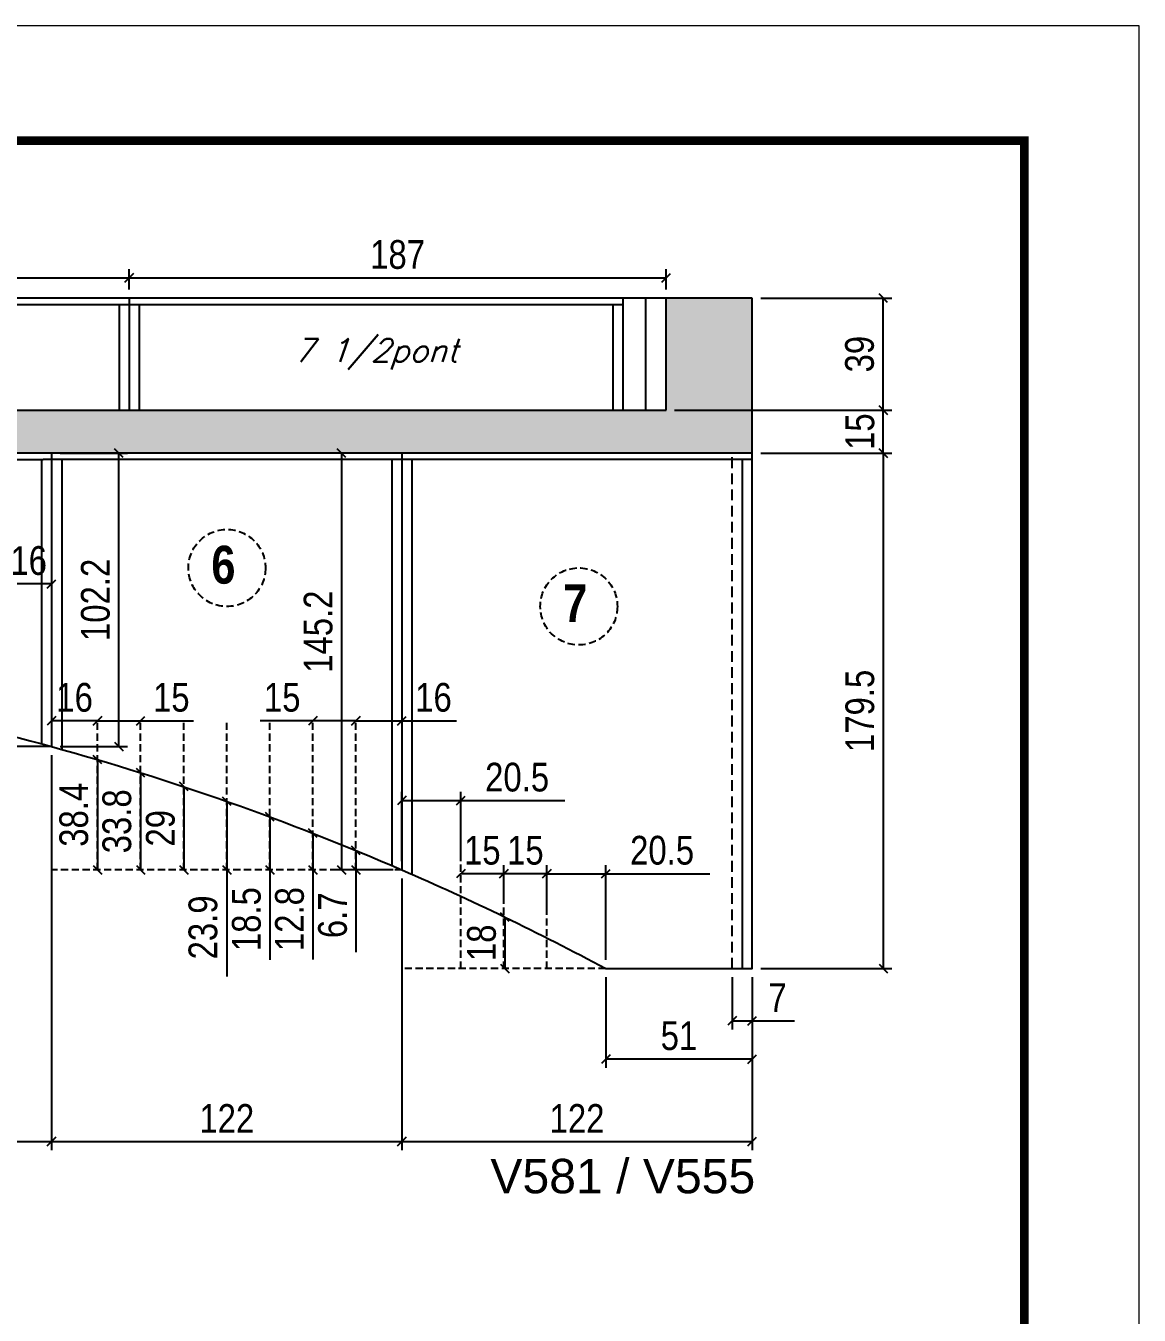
# Model space of a CAD drawing. Extents: x -15895 to 12929, y -2522 to 15173.
# Drawn here: x 10969.6 to 11357.5, y 4970.1 to 5419.3 of the extents above; entities that cross this region are included whole.
import ezdxf

# ---------------------------------------------------------------- set-up
doc = ezdxf.new("R2010")
doc.units = 0
doc.header["$PDMODE"] = 35
doc.header["$PDSIZE"] = -10
doc.linetypes.add('DASHED', pattern=[0.75, 0.5, -0.25])
doc.linetypes.add('HIDDEN', pattern=[0.375, 0.25, -0.125])
for name, color, linetype in [('5', 5, 'Continuous'), ('COTA', 241, 'Continuous'), ('NOMENCLATURA', 7, 'Continuous'), ('Painéis', 200, 'Continuous'), ('SARR_2.2x7', 40, 'Continuous'), ('SARR_3.5x7', 81, 'Continuous'), ('texto', 7, 'Continuous')]:
    doc.layers.add(name, color=color, linetype=linetype)
doc.layers.add('Folhas', color=255, linetype='Continuous', lineweight=9)
doc.layers.add('SARRAFO DE PRESSAO', color=251, linetype='DASHED', lineweight=9)
doc.styles.add('COTA TECNICA', font='techl___.ttf', dxfattribs={"height": 10})
doc.styles.add('Romans', font='romans.shx')
doc.styles.get("Standard").update_dxf_attribs({"font": 'arial.ttf'})
doc.styles.add('TECNICA', font='techb___.ttf', dxfattribs={"height": 10})
doc.dimstyles.new('PAINEL', dxfattribs={"dimtxt": 10, "dimasz": 3, "dimexe": 3, "dimexo": 3, "dimgap": 3, "dimtad": 1, "dimdec": 1, "dimzin": 12, "dimdsep": 46, "dimtxsty": 'COTA TECNICA', "dimblk1": 'OBLIQUE', "dimblk2": 'OBLIQUE', "dimsah": 1, "dimcen": 0.9, "dimclrd": 4, "dimclre": 4, "dimclrt": 240, "dimadec": 1, "dimazin": 3, "dimtfac": 1, "dimtdec": 1, "dimtmove": 0, "dimatfit": 3, "dimfxl": 1, "dimtolj": 1, "dimtzin": 12, "dimarcsym": 0})

# ---------------------------------------------------------------- blocks, each defined once
blk = doc.blocks.new('9999999999')
at = {"layer": 'Folhas'}
blk.add_lwpolyline([(98138.98, 34190.21), (99623.98, 34190.21), (99623.98, 35240.21), (98138.98, 35240.21)], close=True, dxfattribs=at)
at = {"layer": 'Folhas', "color": 30, "const_width": 3}
blk.add_lwpolyline([(98213.98, 34230.21), (99583.98, 34230.21), (99583.98, 35200.21), (98213.98, 35200.21)], close=True, dxfattribs=at)
blk = doc.blocks.new('_Oblique')
at = {"color": 0, "linetype": 'ByBlock', "lineweight": -2}
blk.add_line((-0.5, -0.5), (0.5, 0.5), dxfattribs=at)
blk = doc.blocks.new('*D2077')
at = {"layer": 'COTA', "color": 4, "lineweight": -2, "transparency": 16777216}
for p, q in [((10761.64, 5327.38), (10761.64, 5334.43)), ((11005.64, 5327.38), (11005.64, 5334.43)), ((10761.64, 5331.43), (11005.64, 5331.43))]:
    blk.add_line(p, q, dxfattribs=at)
at = {"layer": 'Defpoints', "color": 0, "transparency": 16777216}
for p in [(11005.64, 5331.43), (10761.64, 5324.38), (11005.64, 5324.38)]:
    blk.add_point(p, dxfattribs=at)
at = {"layer": 'COTA', "color": 4, "lineweight": -2, "transparency": 16777216, "xscale": 3, "yscale": 3, "zscale": 3, "rotation": 180}
blk.add_blockref('_Oblique', (10761.64, 5331.43), dxfattribs=at)
at = {"layer": 'COTA', "color": 4, "lineweight": -2, "transparency": 16777216, "xscale": 3, "yscale": 3, "zscale": 3}
blk.add_blockref('_Oblique', (11005.64, 5331.43), dxfattribs=at)
at = {"layer": 'COTA', "color": 240, "transparency": 16777216, "insert": (10883.64, 5339.5), "char_height": 10, "attachment_point": 5, "style": 'COTA TECNICA'}
blk.add_mtext('\\A1;244', dxfattribs=at)
blk = doc.blocks.new('*D2078')
at = {"layer": 'COTA', "color": 4, "lineweight": -2, "transparency": 16777216}
for p, q in [((11005.64, 5327.38), (11005.64, 5334.43)), ((11192.64, 5327.38), (11192.64, 5334.43)), ((11005.64, 5331.43), (11192.64, 5331.43))]:
    blk.add_line(p, q, dxfattribs=at)
at = {"layer": 'Defpoints', "color": 0, "transparency": 16777216}
for p in [(11192.64, 5331.43), (11005.64, 5324.38), (11192.64, 5324.38)]:
    blk.add_point(p, dxfattribs=at)
at = {"layer": 'COTA', "color": 4, "lineweight": -2, "transparency": 16777216, "xscale": 3, "yscale": 3, "zscale": 3, "rotation": 180}
blk.add_blockref('_Oblique', (11005.64, 5331.43), dxfattribs=at)
at = {"layer": 'COTA', "color": 4, "lineweight": -2, "transparency": 16777216, "xscale": 3, "yscale": 3, "zscale": 3}
blk.add_blockref('_Oblique', (11192.64, 5331.43), dxfattribs=at)
at = {"layer": 'COTA', "color": 240, "transparency": 16777216, "insert": (11099.14, 5339.53), "char_height": 10, "attachment_point": 5, "style": 'COTA TECNICA'}
blk.add_mtext('\\A1;187', dxfattribs=at)
blk = doc.blocks.new('*D2066')
at = {"layer": 'COTA', "color": 4, "lineweight": -2, "transparency": 16777216}
for p, q in [((10978.64, 5165.17), (10978.64, 5027.57)), ((11100.64, 5122.22), (11100.64, 5027.57)), ((10978.64, 5030.57), (11100.64, 5030.57))]:
    blk.add_line(p, q, dxfattribs=at)
at = {"layer": 'Defpoints', "color": 0, "transparency": 16777216}
for p in [(10978.64, 5168.17), (11100.64, 5125.22), (11100.64, 5030.57)]:
    blk.add_point(p, dxfattribs=at)
at = {"layer": 'COTA', "color": 4, "lineweight": -2, "transparency": 16777216, "xscale": 3, "yscale": 3, "zscale": 3, "rotation": 180}
blk.add_blockref('_Oblique', (10978.64, 5030.57), dxfattribs=at)
at = {"layer": 'COTA', "color": 4, "lineweight": -2, "transparency": 16777216, "xscale": 3, "yscale": 3, "zscale": 3}
blk.add_blockref('_Oblique', (11100.64, 5030.57), dxfattribs=at)
at = {"layer": 'COTA', "color": 240, "transparency": 16777216, "insert": (11039.64, 5038.63), "char_height": 10, "attachment_point": 5, "style": 'COTA TECNICA'}
blk.add_mtext('\\A1;122', dxfattribs=at)
blk = doc.blocks.new('*D2067')
at = {"layer": 'COTA', "color": 4, "lineweight": -2, "transparency": 16777216}
for p, q in [((11100.64, 5122.22), (11100.64, 5027.57)), ((11222.64, 5087.84), (11222.64, 5027.57)), ((11100.64, 5030.57), (11222.64, 5030.57))]:
    blk.add_line(p, q, dxfattribs=at)
at = {"layer": 'Defpoints', "color": 0, "transparency": 16777216}
for p in [(11100.64, 5125.22), (11222.64, 5090.84), (11222.64, 5030.57)]:
    blk.add_point(p, dxfattribs=at)
at = {"layer": 'COTA', "color": 4, "lineweight": -2, "transparency": 16777216, "xscale": 3, "yscale": 3, "zscale": 3, "rotation": 180}
blk.add_blockref('_Oblique', (11100.64, 5030.57), dxfattribs=at)
at = {"layer": 'COTA', "color": 4, "lineweight": -2, "transparency": 16777216, "xscale": 3, "yscale": 3, "zscale": 3}
blk.add_blockref('_Oblique', (11222.64, 5030.57), dxfattribs=at)
at = {"layer": 'COTA', "color": 240, "transparency": 16777216, "insert": (11161.64, 5038.63), "char_height": 10, "attachment_point": 5, "style": 'COTA TECNICA'}
blk.add_mtext('\\A1;122', dxfattribs=at)
blk = doc.blocks.new('*D2054')
at = {"layer": 'COTA', "color": 4, "lineweight": -2, "transparency": 16777216}
for p, q in [((11097.64, 5270.38), (11076.62, 5270.38)), ((11079.62, 5270.38), (11079.62, 5125.22)), ((11097.64, 5125.22), (11076.62, 5125.22))]:
    blk.add_line(p, q, dxfattribs=at)
at = {"layer": 'Defpoints', "color": 0, "transparency": 16777216}
for p in [(11100.64, 5270.38), (11079.62, 5125.22), (11100.64, 5125.22)]:
    blk.add_point(p, dxfattribs=at)
at = {"layer": 'COTA', "color": 4, "lineweight": -2, "transparency": 16777216, "xscale": 3, "yscale": 3, "zscale": 3}
for p, rotation in [((11079.62, 5270.38), 90), ((11079.62, 5125.22), 270)]:
    blk.add_blockref('_Oblique', p, dxfattribs=dict(at, rotation=rotation))
at = {"layer": 'COTA', "color": 240, "transparency": 16777216, "insert": (11071.51, 5208.2), "char_height": 10, "attachment_point": 5, "rotation": 90, "style": 'COTA TECNICA'}
blk.add_mtext('\\A1;145.2', dxfattribs=at)
blk = doc.blocks.new('*D2055')
at = {"layer": 'COTA', "color": 4, "lineweight": -2, "transparency": 16777216}
for p, q in [((11225.64, 5270.38), (11271.32, 5270.38)), ((11268.32, 5270.38), (11268.32, 5090.84)), ((11225.64, 5090.84), (11271.32, 5090.84))]:
    blk.add_line(p, q, dxfattribs=at)
at = {"layer": 'Defpoints', "color": 0, "transparency": 16777216}
for p in [(11222.64, 5270.38), (11222.64, 5090.84), (11268.32, 5090.84)]:
    blk.add_point(p, dxfattribs=at)
at = {"layer": 'COTA', "color": 4, "lineweight": -2, "transparency": 16777216, "xscale": 3, "yscale": 3, "zscale": 3}
for p, rotation in [((11268.32, 5270.38), 90), ((11268.32, 5090.84), 270)]:
    blk.add_blockref('_Oblique', p, dxfattribs=dict(at, rotation=rotation))
at = {"layer": 'COTA', "color": 240, "transparency": 16777216, "insert": (11260.19, 5180.61), "char_height": 10, "attachment_point": 5, "rotation": 90, "style": 'COTA TECNICA'}
blk.add_mtext('\\A1;179.5', dxfattribs=at)
blk = doc.blocks.new('*D2056')
at = {"layer": 'COTA', "color": 4, "lineweight": -2, "transparency": 16777216}
for p, q in [((11195.64, 5285.38), (11271.32, 5285.38)), ((11268.32, 5270.38), (11268.32, 5285.38)), ((11225.64, 5270.38), (11271.32, 5270.38))]:
    blk.add_line(p, q, dxfattribs=at)
at = {"layer": 'Defpoints', "color": 0, "transparency": 16777216}
for p in [(11192.64, 5285.38), (11268.32, 5285.38), (11222.64, 5270.38)]:
    blk.add_point(p, dxfattribs=at)
at = {"layer": 'COTA', "color": 4, "lineweight": -2, "transparency": 16777216, "xscale": 3, "yscale": 3, "zscale": 3}
for p, rotation in [((11268.32, 5285.38), 90), ((11268.32, 5270.38), 270)]:
    blk.add_blockref('_Oblique', p, dxfattribs=dict(at, rotation=rotation))
at = {"layer": 'COTA', "color": 240, "transparency": 16777216, "insert": (11260.22, 5277.88), "char_height": 10, "attachment_point": 5, "rotation": 90, "style": 'COTA TECNICA'}
blk.add_mtext('\\A1;15', dxfattribs=at)
blk = doc.blocks.new('*D2057')
at = {"layer": 'COTA', "color": 4, "lineweight": -2, "transparency": 16777216}
for p, q in [((11225.64, 5324.38), (11271.32, 5324.38)), ((11268.32, 5285.38), (11268.32, 5324.38)), ((11195.64, 5285.38), (11271.32, 5285.38))]:
    blk.add_line(p, q, dxfattribs=at)
at = {"layer": 'Defpoints', "color": 0, "transparency": 16777216}
for p in [(11222.64, 5324.38), (11268.32, 5324.38), (11192.64, 5285.38)]:
    blk.add_point(p, dxfattribs=at)
at = {"layer": 'COTA', "color": 4, "lineweight": -2, "transparency": 16777216, "xscale": 3, "yscale": 3, "zscale": 3}
for p, rotation in [((11268.32, 5324.38), 90), ((11268.32, 5285.38), 270)]:
    blk.add_blockref('_Oblique', p, dxfattribs=dict(at, rotation=rotation))
at = {"layer": 'COTA', "color": 240, "transparency": 16777216, "insert": (11260.08, 5304.88), "char_height": 10, "attachment_point": 5, "rotation": 90, "style": 'COTA TECNICA'}
blk.add_mtext('\\A1;39', dxfattribs=at)
blk = doc.blocks.new('*D2059')
at = {"layer": 'COTA', "color": 4, "lineweight": -2, "transparency": 16777216}
for p, q in [((11171.64, 5087.84), (11171.64, 5056.28)), ((11222.64, 5087.84), (11222.64, 5056.28)), ((11222.64, 5059.28), (11171.64, 5059.28))]:
    blk.add_line(p, q, dxfattribs=at)
at = {"layer": 'Defpoints', "color": 0, "transparency": 16777216}
for p in [(11171.64, 5090.84), (11222.64, 5090.84), (11171.64, 5059.28)]:
    blk.add_point(p, dxfattribs=at)
at = {"layer": 'COTA', "color": 4, "lineweight": -2, "transparency": 16777216, "xscale": 3, "yscale": 3, "zscale": 3, "rotation": 180}
blk.add_blockref('_Oblique', (11171.64, 5059.28), dxfattribs=at)
at = {"layer": 'COTA', "color": 4, "lineweight": -2, "transparency": 16777216, "xscale": 3, "yscale": 3, "zscale": 3}
blk.add_blockref('_Oblique', (11222.64, 5059.28), dxfattribs=at)
at = {"layer": 'COTA', "color": 240, "transparency": 16777216, "insert": (11197.14, 5067.39), "char_height": 10, "attachment_point": 5, "style": 'COTA TECNICA'}
blk.add_mtext('\\A1;51', dxfattribs=at)
blk = doc.blocks.new('*D2061')
at = {"layer": 'COTA', "color": 4, "lineweight": -2, "transparency": 16777216}
for p, q in [((11215.64, 5087.84), (11215.64, 5069.66)), ((11222.64, 5087.84), (11222.64, 5069.66)), ((11215.64, 5072.66), (11222.64, 5072.66)), ((11222.64, 5072.66), (11237.37, 5072.66))]:
    blk.add_line(p, q, dxfattribs=at)
at = {"layer": 'Defpoints', "color": 0, "transparency": 16777216}
for p in [(11215.64, 5090.84), (11222.64, 5090.84), (11222.64, 5072.66)]:
    blk.add_point(p, dxfattribs=at)
at = {"layer": 'COTA', "color": 4, "lineweight": -2, "transparency": 16777216, "xscale": 3, "yscale": 3, "zscale": 3, "rotation": 180}
blk.add_blockref('_Oblique', (11215.64, 5072.66), dxfattribs=at)
at = {"layer": 'COTA', "color": 4, "lineweight": -2, "transparency": 16777216, "xscale": 3, "yscale": 3, "zscale": 3}
blk.add_blockref('_Oblique', (11222.64, 5072.66), dxfattribs=at)
at = {"layer": 'COTA', "color": 240, "transparency": 16777216, "insert": (11231.5, 5080.73), "char_height": 10, "attachment_point": 5, "style": 'COTA TECNICA'}
blk.add_mtext('\\A1;7', dxfattribs=at)
blk = doc.blocks.new('*D2079')
at = {"layer": 'COTA', "color": 4, "lineweight": -2, "transparency": 16777216}
for p, q in [((10981.64, 5270.38), (11005.03, 5270.38)), ((11002.03, 5168.17), (11002.03, 5270.38)), ((10981.64, 5168.17), (11005.03, 5168.17))]:
    blk.add_line(p, q, dxfattribs=at)
at = {"layer": 'Defpoints', "color": 0, "transparency": 16777216}
for p in [(10978.64, 5270.38), (11002.03, 5270.38), (10978.64, 5168.17)]:
    blk.add_point(p, dxfattribs=at)
at = {"layer": 'COTA', "color": 4, "lineweight": -2, "transparency": 16777216, "xscale": 3, "yscale": 3, "zscale": 3}
for p, rotation in [((11002.03, 5270.38), 90), ((11002.03, 5168.17), 270)]:
    blk.add_blockref('_Oblique', p, dxfattribs=dict(at, rotation=rotation))
at = {"layer": 'COTA', "color": 240, "transparency": 16777216, "insert": (10993.93, 5219.27), "char_height": 10, "attachment_point": 5, "rotation": 90, "style": 'COTA TECNICA'}
blk.add_mtext('\\A1;102.2', dxfattribs=at)
blk = doc.blocks.new('*D2080')
at = {"layer": 'COTA', "color": 4, "lineweight": -2, "transparency": 16777216}
for p, q in [((10856.64, 5190.05), (10856.64, 5027.57)), ((10978.64, 5165.17), (10978.64, 5027.57)), ((10856.64, 5030.57), (10978.64, 5030.57))]:
    blk.add_line(p, q, dxfattribs=at)
at = {"layer": 'Defpoints', "color": 0, "transparency": 16777216}
for p in [(10856.64, 5193.05), (10978.64, 5168.17), (10978.64, 5030.57)]:
    blk.add_point(p, dxfattribs=at)
at = {"layer": 'COTA', "color": 4, "lineweight": -2, "transparency": 16777216, "xscale": 3, "yscale": 3, "zscale": 3, "rotation": 180}
blk.add_blockref('_Oblique', (10856.64, 5030.57), dxfattribs=at)
at = {"layer": 'COTA', "color": 4, "lineweight": -2, "transparency": 16777216, "xscale": 3, "yscale": 3, "zscale": 3}
blk.add_blockref('_Oblique', (10978.64, 5030.57), dxfattribs=at)
at = {"layer": 'COTA', "color": 240, "transparency": 16777216, "insert": (10917.64, 5038.63), "char_height": 10, "attachment_point": 5, "style": 'COTA TECNICA'}
blk.add_mtext('\\A1;122', dxfattribs=at)
blk = doc.blocks.new('*D2254')
at = {"layer": 'COTA', "color": 4, "lineweight": -2, "transparency": 16777216}
blk.add_line((10978.64, 5224.81), (10962.64, 5224.81), dxfattribs=at)
at = {"layer": 'Defpoints', "color": 0, "transparency": 16777216}
for p in [(10962.64, 5224.81), (10962.64, 5224.81), (10978.64, 5224.81)]:
    blk.add_point(p, dxfattribs=at)
at = {"layer": 'COTA', "color": 4, "lineweight": -2, "transparency": 16777216, "xscale": 3, "yscale": 3, "zscale": 3, "rotation": 180}
blk.add_blockref('_Oblique', (10962.64, 5224.81), dxfattribs=at)
at = {"layer": 'COTA', "color": 4, "lineweight": -2, "transparency": 16777216, "xscale": 3, "yscale": 3, "zscale": 3}
blk.add_blockref('_Oblique', (10978.64, 5224.81), dxfattribs=at)
at = {"layer": 'COTA', "color": 240, "transparency": 16777216, "insert": (10970.64, 5232.91), "char_height": 10, "attachment_point": 5, "style": 'COTA TECNICA'}
blk.add_mtext('\\A1;16', dxfattribs=at)
blk = doc.blocks.new('*D2256')
at = {"layer": 'COTA', "color": 4, "lineweight": -2, "transparency": 16777216}
blk.add_line((10994.64, 5177.17), (10978.64, 5177.17), dxfattribs=at)
at = {"layer": 'Defpoints', "color": 0, "transparency": 16777216}
for p in [(10978.64, 5177.17), (10978.64, 5177.17), (10994.64, 5177.17)]:
    blk.add_point(p, dxfattribs=at)
at = {"layer": 'COTA', "color": 4, "lineweight": -2, "transparency": 16777216, "xscale": 3, "yscale": 3, "zscale": 3, "rotation": 180}
blk.add_blockref('_Oblique', (10978.64, 5177.17), dxfattribs=at)
at = {"layer": 'COTA', "color": 4, "lineweight": -2, "transparency": 16777216, "xscale": 3, "yscale": 3, "zscale": 3}
blk.add_blockref('_Oblique', (10994.64, 5177.17), dxfattribs=at)
at = {"layer": 'COTA', "color": 240, "transparency": 16777216, "insert": (10986.64, 5185.27), "char_height": 10, "attachment_point": 5, "style": 'COTA TECNICA'}
blk.add_mtext('\\A1;16', dxfattribs=at)
blk = doc.blocks.new('*D2257')
at = {"layer": 'COTA', "color": 4, "lineweight": -2, "transparency": 16777216}
for p, q in [((11084.64, 5177.17), (11100.64, 5177.17)), ((11100.64, 5177.17), (11119.65, 5177.17))]:
    blk.add_line(p, q, dxfattribs=at)
at = {"layer": 'Defpoints', "color": 0, "transparency": 16777216}
for p in [(11084.64, 5177.17), (11100.64, 5177.17), (11100.64, 5177.17)]:
    blk.add_point(p, dxfattribs=at)
at = {"layer": 'COTA', "color": 4, "lineweight": -2, "transparency": 16777216, "xscale": 3, "yscale": 3, "zscale": 3, "rotation": 180}
blk.add_blockref('_Oblique', (11084.64, 5177.17), dxfattribs=at)
at = {"layer": 'COTA', "color": 4, "lineweight": -2, "transparency": 16777216, "xscale": 3, "yscale": 3, "zscale": 3}
blk.add_blockref('_Oblique', (11100.64, 5177.17), dxfattribs=at)
at = {"layer": 'COTA', "color": 240, "transparency": 16777216, "insert": (11111.64, 5185.27), "char_height": 10, "attachment_point": 5, "style": 'COTA TECNICA'}
blk.add_mtext('\\A1;16', dxfattribs=at)
blk = doc.blocks.new('*D2258')
at = {"layer": 'COTA', "color": 4, "lineweight": -2, "transparency": 16777216}
for p, q in [((10994.64, 5177.17), (11009.64, 5177.17)), ((11009.64, 5177.17), (11028.01, 5177.17))]:
    blk.add_line(p, q, dxfattribs=at)
at = {"layer": 'Defpoints', "color": 0, "transparency": 16777216}
for p in [(10994.64, 5177.17), (11009.64, 5177.17), (11009.64, 5177.17)]:
    blk.add_point(p, dxfattribs=at)
at = {"layer": 'COTA', "color": 4, "lineweight": -2, "transparency": 16777216, "xscale": 3, "yscale": 3, "zscale": 3, "rotation": 180}
blk.add_blockref('_Oblique', (10994.64, 5177.17), dxfattribs=at)
at = {"layer": 'COTA', "color": 4, "lineweight": -2, "transparency": 16777216, "xscale": 3, "yscale": 3, "zscale": 3}
blk.add_blockref('_Oblique', (11009.64, 5177.17), dxfattribs=at)
at = {"layer": 'COTA', "color": 240, "transparency": 16777216, "insert": (11020.32, 5185.28), "char_height": 10, "attachment_point": 5, "style": 'COTA TECNICA'}
blk.add_mtext('\\A1;15', dxfattribs=at)
blk = doc.blocks.new('*D2259')
at = {"layer": 'COTA', "color": 4, "lineweight": -2, "transparency": 16777216}
for p, q in [((11069.64, 5177.17), (11051.27, 5177.17)), ((11084.64, 5177.17), (11069.64, 5177.17))]:
    blk.add_line(p, q, dxfattribs=at)
at = {"layer": 'Defpoints', "color": 0, "transparency": 16777216}
for p in [(11069.64, 5177.17), (11069.64, 5177.17), (11084.64, 5177.17)]:
    blk.add_point(p, dxfattribs=at)
at = {"layer": 'COTA', "color": 4, "lineweight": -2, "transparency": 16777216, "xscale": 3, "yscale": 3, "zscale": 3, "rotation": 180}
blk.add_blockref('_Oblique', (11069.64, 5177.17), dxfattribs=at)
at = {"layer": 'COTA', "color": 4, "lineweight": -2, "transparency": 16777216, "xscale": 3, "yscale": 3, "zscale": 3}
blk.add_blockref('_Oblique', (11084.64, 5177.17), dxfattribs=at)
at = {"layer": 'COTA', "color": 240, "transparency": 16777216, "insert": (11058.95, 5185.28), "char_height": 10, "attachment_point": 5, "style": 'COTA TECNICA'}
blk.add_mtext('\\A1;15', dxfattribs=at)
blk = doc.blocks.new('*D2260')
at = {"layer": 'COTA', "color": 4, "lineweight": -2, "transparency": 16777216}
blk.add_line((11024.64, 5154.22), (11024.64, 5125.22), dxfattribs=at)
at = {"layer": 'Defpoints', "color": 0, "transparency": 16777216}
for p in [(11024.64, 5154.22), (11024.64, 5125.22), (11024.64, 5125.22)]:
    blk.add_point(p, dxfattribs=at)
at = {"layer": 'COTA', "color": 4, "lineweight": -2, "transparency": 16777216, "xscale": 3, "yscale": 3, "zscale": 3}
for p, rotation in [((11024.64, 5154.22), 90), ((11024.64, 5125.22), 270)]:
    blk.add_blockref('_Oblique', p, dxfattribs=dict(at, rotation=rotation))
at = {"layer": 'COTA', "color": 240, "transparency": 16777216, "insert": (11016.55, 5139.72), "char_height": 10, "attachment_point": 5, "rotation": 90, "style": 'COTA TECNICA'}
blk.add_mtext('\\A1;29', dxfattribs=at)
blk = doc.blocks.new('*D2261')
at = {"layer": 'COTA', "color": 4, "lineweight": -2, "transparency": 16777216}
for p, q in [((11039.64, 5149.1), (11039.64, 5125.22)), ((11039.64, 5125.22), (11039.64, 5088.13))]:
    blk.add_line(p, q, dxfattribs=at)
at = {"layer": 'Defpoints', "color": 0, "transparency": 16777216}
for p in [(11039.64, 5149.1), (11039.64, 5125.22), (11039.64, 5125.22)]:
    blk.add_point(p, dxfattribs=at)
at = {"layer": 'COTA', "color": 4, "lineweight": -2, "transparency": 16777216, "xscale": 3, "yscale": 3, "zscale": 3}
for p, rotation in [((11039.64, 5149.1), 90), ((11039.64, 5125.22), 270)]:
    blk.add_blockref('_Oblique', p, dxfattribs=dict(at, rotation=rotation))
at = {"layer": 'COTA', "color": 240, "transparency": 16777216, "insert": (11031.39, 5105.18), "char_height": 10, "attachment_point": 5, "rotation": 90, "style": 'COTA TECNICA'}
blk.add_mtext('\\A1;23.9', dxfattribs=at)
blk = doc.blocks.new('*D2262')
at = {"layer": 'COTA', "color": 4, "lineweight": -2, "transparency": 16777216}
for p, q in [((11054.64, 5143.68), (11054.64, 5125.22)), ((11054.64, 5125.22), (11054.64, 5093.89))]:
    blk.add_line(p, q, dxfattribs=at)
at = {"layer": 'Defpoints', "color": 0, "transparency": 16777216}
for p in [(11054.64, 5143.68), (11054.64, 5125.22), (11054.64, 5125.22)]:
    blk.add_point(p, dxfattribs=at)
at = {"layer": 'COTA', "color": 4, "lineweight": -2, "transparency": 16777216, "xscale": 3, "yscale": 3, "zscale": 3}
for p, rotation in [((11054.64, 5143.68), 90), ((11054.64, 5125.22), 270)]:
    blk.add_blockref('_Oblique', p, dxfattribs=dict(at, rotation=rotation))
at = {"layer": 'COTA', "color": 240, "transparency": 16777216, "insert": (11046.51, 5108.06), "char_height": 10, "attachment_point": 5, "rotation": 90, "style": 'COTA TECNICA'}
blk.add_mtext('\\A1;18.5', dxfattribs=at)
blk = doc.blocks.new('*D2263')
at = {"layer": 'COTA', "color": 4, "lineweight": -2, "transparency": 16777216}
for p, q in [((11069.64, 5137.98), (11069.64, 5125.22)), ((11069.64, 5125.22), (11069.64, 5093.96))]:
    blk.add_line(p, q, dxfattribs=at)
at = {"layer": 'Defpoints', "color": 0, "transparency": 16777216}
for p in [(11069.64, 5137.98), (11069.64, 5125.22), (11069.64, 5125.22)]:
    blk.add_point(p, dxfattribs=at)
at = {"layer": 'COTA', "color": 4, "lineweight": -2, "transparency": 16777216, "xscale": 3, "yscale": 3, "zscale": 3}
for p, rotation in [((11069.64, 5137.98), 90), ((11069.64, 5125.22), 270)]:
    blk.add_blockref('_Oblique', p, dxfattribs=dict(at, rotation=rotation))
at = {"layer": 'COTA', "color": 240, "transparency": 16777216, "insert": (11061.54, 5108.09), "char_height": 10, "attachment_point": 5, "rotation": 90, "style": 'COTA TECNICA'}
blk.add_mtext('\\A1;12.8', dxfattribs=at)
blk = doc.blocks.new('*D2264')
at = {"layer": 'COTA', "color": 4, "lineweight": -2, "transparency": 16777216}
for p, q in [((11084.64, 5131.97), (11084.64, 5125.22)), ((11084.64, 5125.22), (11084.64, 5096.58))]:
    blk.add_line(p, q, dxfattribs=at)
at = {"layer": 'Defpoints', "color": 0, "transparency": 16777216}
for p in [(11084.64, 5131.97), (11084.64, 5125.22), (11084.64, 5125.22)]:
    blk.add_point(p, dxfattribs=at)
at = {"layer": 'COTA', "color": 4, "lineweight": -2, "transparency": 16777216, "xscale": 3, "yscale": 3, "zscale": 3}
for p, rotation in [((11084.64, 5131.97), 90), ((11084.64, 5125.22), 270)]:
    blk.add_blockref('_Oblique', p, dxfattribs=dict(at, rotation=rotation))
at = {"layer": 'COTA', "color": 240, "transparency": 16777216, "insert": (11076.53, 5109.4), "char_height": 10, "attachment_point": 5, "rotation": 90, "style": 'COTA TECNICA'}
blk.add_mtext('\\A1;6.7', dxfattribs=at)
blk = doc.blocks.new('*D2265')
at = {"layer": 'COTA', "color": 4, "lineweight": -2, "transparency": 16777216}
blk.add_line((10994.64, 5163.61), (10994.64, 5125.22), dxfattribs=at)
at = {"layer": 'Defpoints', "color": 0, "transparency": 16777216}
for p in [(10994.64, 5163.61), (10994.64, 5125.22), (10994.64, 5125.22)]:
    blk.add_point(p, dxfattribs=at)
at = {"layer": 'COTA', "color": 4, "lineweight": -2, "transparency": 16777216, "xscale": 3, "yscale": 3, "zscale": 3}
for p, rotation in [((10994.64, 5163.61), 90), ((10994.64, 5125.22), 270)]:
    blk.add_blockref('_Oblique', p, dxfattribs=dict(at, rotation=rotation))
at = {"layer": 'COTA', "color": 240, "transparency": 16777216, "insert": (10986.4, 5144.42), "char_height": 10, "attachment_point": 5, "rotation": 90, "style": 'COTA TECNICA'}
blk.add_mtext('\\A1;38.4', dxfattribs=at)
blk = doc.blocks.new('*D2266')
at = {"layer": 'COTA', "color": 4, "lineweight": -2, "transparency": 16777216}
blk.add_line((11009.64, 5159.05), (11009.64, 5125.22), dxfattribs=at)
at = {"layer": 'Defpoints', "color": 0, "transparency": 16777216}
for p in [(11009.64, 5159.05), (11009.64, 5125.22), (11009.64, 5125.22)]:
    blk.add_point(p, dxfattribs=at)
at = {"layer": 'COTA', "color": 4, "lineweight": -2, "transparency": 16777216, "xscale": 3, "yscale": 3, "zscale": 3}
for p, rotation in [((11009.64, 5159.05), 90), ((11009.64, 5125.22), 270)]:
    blk.add_blockref('_Oblique', p, dxfattribs=dict(at, rotation=rotation))
at = {"layer": 'COTA', "color": 240, "transparency": 16777216, "insert": (11001.4, 5142.14), "char_height": 10, "attachment_point": 5, "rotation": 90, "style": 'COTA TECNICA'}
blk.add_mtext('\\A1;33.8', dxfattribs=at)
blk = doc.blocks.new('*D2267')
at = {"layer": 'COTA', "color": 4, "lineweight": -2, "transparency": 16777216}
blk.add_line((11136.5, 5108.79), (11136.5, 5090.84), dxfattribs=at)
at = {"layer": 'Defpoints', "color": 0, "transparency": 16777216}
for p in [(11136.5, 5108.79), (11136.5, 5090.84), (11136.5, 5090.84)]:
    blk.add_point(p, dxfattribs=at)
at = {"layer": 'COTA', "color": 4, "lineweight": -2, "transparency": 16777216, "xscale": 3, "yscale": 3, "zscale": 3}
for p, rotation in [((11136.5, 5108.79), 90), ((11136.5, 5090.84), 270)]:
    blk.add_blockref('_Oblique', p, dxfattribs=dict(at, rotation=rotation))
at = {"layer": 'COTA', "color": 240, "transparency": 16777216, "insert": (11128.41, 5099.81), "char_height": 10, "attachment_point": 5, "rotation": 90, "style": 'COTA TECNICA'}
blk.add_mtext('\\A1;18', dxfattribs=at)
blk = doc.blocks.new('*D2268')
at = {"layer": 'COTA', "color": 4, "lineweight": -2, "transparency": 16777216}
for p, q in [((11100.64, 5128.22), (11100.64, 5152.36)), ((11121.14, 5128.22), (11121.14, 5152.36)), ((11100.64, 5149.36), (11121.14, 5149.36)), ((11121.14, 5149.36), (11157.4, 5149.36))]:
    blk.add_line(p, q, dxfattribs=at)
at = {"layer": 'Defpoints', "color": 0, "transparency": 16777216}
for p in [(11121.14, 5149.36), (11100.64, 5125.22), (11121.14, 5125.22)]:
    blk.add_point(p, dxfattribs=at)
at = {"layer": 'COTA', "color": 4, "lineweight": -2, "transparency": 16777216, "xscale": 3, "yscale": 3, "zscale": 3, "rotation": 180}
blk.add_blockref('_Oblique', (11100.64, 5149.36), dxfattribs=at)
at = {"layer": 'COTA', "color": 4, "lineweight": -2, "transparency": 16777216, "xscale": 3, "yscale": 3, "zscale": 3}
blk.add_blockref('_Oblique', (11121.14, 5149.36), dxfattribs=at)
at = {"layer": 'COTA', "color": 240, "transparency": 16777216, "insert": (11140.77, 5157.47), "char_height": 10, "attachment_point": 5, "style": 'COTA TECNICA'}
blk.add_mtext('\\A1;20.5', dxfattribs=at)
blk = doc.blocks.new('*D2269')
at = {"layer": 'COTA', "color": 4, "lineweight": -2, "transparency": 16777216}
for p, q in [((11151.14, 5110.48), (11151.14, 5126.9)), ((11171.64, 5093.84), (11171.64, 5126.9)), ((11151.14, 5123.9), (11171.64, 5123.9)), ((11171.64, 5123.9), (11207.9, 5123.9))]:
    blk.add_line(p, q, dxfattribs=at)
at = {"layer": 'Defpoints', "color": 0, "transparency": 16777216}
for p in [(11151.14, 5123.9), (11151.14, 5107.48), (11171.64, 5090.84)]:
    blk.add_point(p, dxfattribs=at)
at = {"layer": 'COTA', "color": 4, "lineweight": -2, "transparency": 16777216, "xscale": 3, "yscale": 3, "zscale": 3, "rotation": 180}
blk.add_blockref('_Oblique', (11151.14, 5123.9), dxfattribs=at)
at = {"layer": 'COTA', "color": 4, "lineweight": -2, "transparency": 16777216, "xscale": 3, "yscale": 3, "zscale": 3}
blk.add_blockref('_Oblique', (11171.64, 5123.9), dxfattribs=at)
at = {"layer": 'COTA', "color": 240, "transparency": 16777216, "insert": (11191.27, 5132), "char_height": 10, "attachment_point": 5, "style": 'COTA TECNICA'}
blk.add_mtext('\\A1;20.5', dxfattribs=at)
blk = doc.blocks.new('*D2270')
at = {"layer": 'COTA', "color": 4, "lineweight": -2, "transparency": 16777216}
for p, q in [((11136.14, 5115.9), (11136.14, 5126.9)), ((11151.14, 5123.9), (11136.14, 5123.9))]:
    blk.add_line(p, q, dxfattribs=at)
at = {"layer": 'Defpoints', "color": 0, "transparency": 16777216}
for p in [(11136.14, 5123.9), (11151.14, 5123.9), (11136.14, 5112.9)]:
    blk.add_point(p, dxfattribs=at)
at = {"layer": 'COTA', "color": 4, "lineweight": -2, "transparency": 16777216, "xscale": 3, "yscale": 3, "zscale": 3, "rotation": 180}
blk.add_blockref('_Oblique', (11136.14, 5123.9), dxfattribs=at)
at = {"layer": 'COTA', "color": 4, "lineweight": -2, "transparency": 16777216, "xscale": 3, "yscale": 3, "zscale": 3}
blk.add_blockref('_Oblique', (11151.14, 5123.9), dxfattribs=at)
at = {"layer": 'COTA', "color": 240, "transparency": 16777216, "insert": (11143.64, 5132), "char_height": 10, "attachment_point": 5, "style": 'COTA TECNICA'}
blk.add_mtext('\\A1;15', dxfattribs=at)
blk = doc.blocks.new('*D2271')
at = {"layer": 'COTA', "color": 4, "lineweight": -2, "transparency": 16777216}
blk.add_line((11136.14, 5123.9), (11121.14, 5123.9), dxfattribs=at)
at = {"layer": 'Defpoints', "color": 0, "transparency": 16777216}
for p in [(11121.14, 5123.9), (11121.14, 5123.9), (11136.14, 5123.9)]:
    blk.add_point(p, dxfattribs=at)
at = {"layer": 'COTA', "color": 4, "lineweight": -2, "transparency": 16777216, "xscale": 3, "yscale": 3, "zscale": 3, "rotation": 180}
blk.add_blockref('_Oblique', (11121.14, 5123.9), dxfattribs=at)
at = {"layer": 'COTA', "color": 4, "lineweight": -2, "transparency": 16777216, "xscale": 3, "yscale": 3, "zscale": 3}
blk.add_blockref('_Oblique', (11136.14, 5123.9), dxfattribs=at)
at = {"layer": 'COTA', "color": 240, "transparency": 16777216, "insert": (11128.64, 5132), "char_height": 10, "attachment_point": 5, "style": 'COTA TECNICA'}
blk.add_mtext('\\A1;15', dxfattribs=at)

msp = doc.modelspace()

# ---------------------------------------------------------------- hatches: boundary and pattern name
at = {"layer": 'COTA'}
h = msp.add_hatch(dxfattribs=at)
h.set_pattern_fill('AR-CONC', color=256, scale=0.03)
h.set_pattern_definition([(50, (280.0955, 30.143), (5.46554, -0.4781726), [0.5715, -6.2865]), (355, (280.0955, 30.143), (-1.0573026, 5.7317054), [0.4572, -5.0292175]), (100.451445, (280.551, 30.1034), (4.4082374, 5.2535326), [0.4857003, -5.3427073]), (46.1842, (280.0955, 31.667), (8.1323712, -1.26127), [0.85725, -9.42975]), (96.63556, (280.773, 31.562), (7.122124, 7.4227837), [0.7285507, -8.014068]), (351.18415, (280.0955, 31.667), (7.122124, 7.422784), [0.685799, -7.543792]), (21, (280.8575, 31.286), (4.5484317, -3.067956), [0.5715, -6.2865]), (326, (280.8575, 31.286), (1.8540609, 5.525639), [0.4572, -5.0292]), (71.451445, (281.2366, 31.0306), (6.4024926, 2.457683), [0.4857003, -5.3426981]), (37.5, (280.0955, 30.1432), (0.0926581, 2.53665117), [0, -4.96824, 0, -5.1054, 0, -5.04825]), (7.5, (280.0955, 30.1432), (2.0045899, 3.00541724), [0, -2.91084, 0, -4.85394, 0, -1.92405]), (327.5, (278.3963, 30.1432), (4.06771786, -0.17186232), [0, -1.905, 0, -5.9436, 0, -7.8867]), (317.5, (277.6343, 30.1432), (4.4438754, 0.7627947), [0, -2.4765, 0, -3.94716, 0, -5.6007])])
h.paths.add_polyline_path([(11192.64, 5285.38), (10273.64, 5285.38), (10273.64, 5324.38), (10243.64, 5324.38), (10243.64, 5270.38), (11222.64, 5270.38), (11222.64, 5324.38), (11192.64, 5324.38)])

# ---------------------------------------------------------------- linework, layer by layer
for p, q in [((11222.64, 5324.38), (11192.64, 5324.38)), ((11222.64, 5270.38), (11222.64, 5324.38)), ((10978.64, 5168.17), (10856.64, 5168.17))]:
    msp.add_line(p, q, dxfattribs=at)
at = {"layer": 'COTA', "linetype": 'DASHED', "ltscale": 5}
for p, q in [((10994.64, 5125.22), (10994.64, 5177.17)), ((11009.64, 5125.22), (11009.64, 5177.17)), ((11024.64, 5125.22), (11024.64, 5177.17)), ((11039.64, 5125.22), (11039.64, 5177.17)), ((11054.64, 5125.22), (11054.64, 5177.17)), ((11069.64, 5125.22), (11069.64, 5177.17)), ((11084.64, 5125.22), (11084.64, 5177.17)), ((11121.14, 5090.84), (11121.14, 5140.73)), ((11100.64, 5125.22), (10978.64, 5125.22)), ((11136.14, 5090.84), (11136.14, 5124.13)), ((11151.14, 5090.84), (11151.14, 5124.13)), ((11171.64, 5090.84), (11100.64, 5090.84))]:
    msp.add_line(p, q, dxfattribs=at)
for centre in [(11039.7, 5230.39), (11162.27, 5216.99)]:
    msp.add_circle(centre, 13.42, dxfattribs=at)
at = {"layer": 'Painéis', "linetype": 'ByBlock'}
for p, q in [((11192.64, 5324.38), (10273.64, 5324.38)), ((11005.64, 5324.38), (11005.64, 5285.38)), ((11192.64, 5285.38), (11192.64, 5324.38)), ((10273.64, 5285.38), (11192.64, 5285.38)), ((10978.64, 5270.38), (10978.64, 5168.17)), ((11100.64, 5270.38), (11100.64, 5125.22))]:
    msp.add_line(p, q, dxfattribs=at)
for points in [[(11100.64, 5125.22, -0.021323), (11171.64, 5090.84), (11222.64, 5090.84), (11222.64, 5270.38), (10243.64, 5270.38), (10243.64, 5090.84), (10294.64, 5090.84, -0.021323), (10365.64, 5125.22)], [(10856.64, 5193.05, -0.033677), (10978.64, 5168.17)], [(10978.64, 5168.17, -0.034985), (11100.64, 5125.22)]]:
    msp.add_lwpolyline(points, format="xyb", dxfattribs=at)
at = {"layer": 'SARR_2.2x7', "linetype": 'Continuous'}
for p, q in [((11185.64, 5285.38), (11185.64, 5324.38)), ((10761.64, 5322.18), (11005.64, 5322.18)), ((11005.64, 5322.18), (11177.64, 5322.18)), ((10856.64, 5268.18), (10975.64, 5268.18)), ((11100.64, 5268.18), (10975.64, 5268.18)), ((11222.64, 5268.18), (11100.64, 5268.18))]:
    msp.add_line(p, q, dxfattribs=at)
at = {"layer": 'SARR_2.2x7', "linetype": 'HIDDEN', "ltscale": 15}
msp.add_line((11215.64, 5090.84), (11215.64, 5270.38), dxfattribs=at)
at = {"layer": 'SARR_3.5x7'}
for p, q in [((11177.64, 5324.38), (11177.64, 5285.38)), ((11002.14, 5322.18), (11002.14, 5285.38)), ((11009.14, 5322.18), (11009.14, 5285.38)), ((11174.14, 5322.18), (11174.14, 5285.38)), ((10975.14, 5268.18), (10975.14, 5169.13)), ((10982.14, 5268.18), (10982.14, 5167.2)), ((11097.14, 5268.18), (11097.14, 5126.73)), ((11104.14, 5268.18), (11104.14, 5123.7)), ((11219.14, 5268.18), (11219.14, 5090.84))]:
    msp.add_line(p, q, dxfattribs=at)

# ---------------------------------------------------------------- block references
at = {"layer": 'SARRAFO DE PRESSAO', "color": 6, "linetype": 'ByBlock'}
msp.add_blockref('9999999999', (-88266.53, -29820.95), dxfattribs=at)

# ---------------------------------------------------------------- texts
at = {"layer": '5', "linetype": 'Continuous'}
msp.add_text('V581 / V555', height=12, rotation=360, dxfattribs=at).set_placement((11131.45, 5012.56))
at = {"layer": 'NOMENCLATURA', "style": 'TECNICA'}
for s, p in [('6', (11034.26, 5224.93)), ('7', (11156.83, 5211.52))]:
    msp.add_text(s, height=13.2, dxfattribs=at).set_placement(p)
at = {"layer": 'texto', "color": 2, "insert": (11091.64, 5304.88), "char_height": 8, "attachment_point": 5, "style": 'Romans'}
msp.add_mtext('{\\Q19;\\C256;7 1/2pont}', dxfattribs=at)

# ---------------------------------------------------------------- dimensions: what is measured, and where the dimension line sits
at = {"layer": 'COTA'}
for base, p1, p2, picture, middle in [((11005.64, 5331.43), (10761.64, 5324.38), (11005.64, 5324.38), '*D2077', (10883.64, 5339.5)), ((11192.64, 5331.43), (11005.64, 5324.38), (11192.64, 5324.38), '*D2078', (11099.14, 5339.53)), ((11100.64, 5030.57), (10978.64, 5168.17), (11100.64, 5125.22), '*D2066', (11039.64, 5038.63)), ((11222.64, 5030.57), (11100.64, 5125.22), (11222.64, 5090.84), '*D2067', (11161.64, 5038.63))]:
    dim = msp.add_linear_dim(base=base, p1=p1, p2=p2, dimstyle='PAINEL', override={"dimtmove": 1}, dxfattribs=at)
    dim.commit()
    dim.dimension.update_dxf_attribs({"geometry": picture, "text_midpoint": middle})
for base, p1, p2, angle, picture, middle in [((11268.32, 5324.38), (11192.64, 5285.38), (11222.64, 5324.38), 90, '*D2057', (11260.08, 5304.88)), ((11002.03, 5270.38), (10978.64, 5168.17), (10978.64, 5270.38), 90, '*D2079', (10993.93, 5219.27)), ((11268.32, 5090.84), (11222.64, 5270.38), (11222.64, 5090.84), 90, '*D2055', (11260.19, 5180.61)), ((10994.64, 5125.22), (10994.64, 5163.61), (10994.64, 5125.22), 90, '*D2265', (10986.4, 5144.42)), ((11009.64, 5125.22), (11009.64, 5159.05), (11009.64, 5125.22), 90, '*D2266', (11001.4, 5142.14)), ((11024.64, 5125.22), (11024.64, 5154.22), (11024.64, 5125.22), 90, '*D2260', (11016.55, 5139.72)), ((11039.64, 5125.22), (11039.64, 5149.1), (11039.64, 5125.22), 90, '*D2261', (11031.39, 5105.18)), ((11054.64, 5125.22), (11054.64, 5143.68), (11054.64, 5125.22), 90, '*D2262', (11046.51, 5108.06)), ((11069.64, 5125.22), (11069.64, 5137.98), (11069.64, 5125.22), 90, '*D2263', (11061.54, 5108.09)), ((11084.637, 5125.2248), (11084.637, 5131.971), (11084.637, 5125.2248), 90, '*D2264', (11076.5346, 5109.4002)), ((11136.5036, 5090.8365), (11136.5036, 5108.7876), (11136.5036, 5090.8365), 90, '*D2267', (11128.4086, 5099.8121)), ((11222.64, 5072.66), (11215.64, 5090.84), (11222.64, 5090.84), 180, '*D2061', (11231.5, 5080.73))]:
    dim = msp.add_linear_dim(base=base, p1=p1, p2=p2, angle=angle, dimstyle='PAINEL', dxfattribs=at)
    dim.commit()
    dim.dimension.update_dxf_attribs({"geometry": picture, "text_midpoint": middle})
for base, p1, p2, picture, middle in [((11268.32, 5285.38), (11222.64, 5270.38), (11192.64, 5285.38), '*D2056', (11268.32, 5277.88)), ((11079.62, 5125.22), (11100.64, 5270.38), (11100.64, 5125.22), '*D2054', (11079.62, 5208.2))]:
    dim = msp.add_linear_dim(base=base, p1=p1, p2=p2, angle=90, dimstyle='PAINEL', dxfattribs=at)
    dim.commit()
    dim.dimension.update_dxf_attribs({"geometry": picture, "text_midpoint": middle, "dimtype": 160})
for base, p1, p2, picture, middle in [((10962.64, 5224.81), (10978.64, 5224.81), (10962.64, 5224.81), '*D2254', (10970.64, 5224.81)), ((10978.64, 5177.17), (10994.64, 5177.17), (10978.64, 5177.17), '*D2256', (10986.64, 5177.17)), ((11121.14, 5123.9), (11136.14, 5123.9), (11121.14, 5123.9), '*D2271', (11128.64, 5123.9)), ((11136.14, 5123.9), (11151.14, 5123.9), (11136.14, 5112.9), '*D2270', (11143.64, 5123.9)), ((11151.14, 5123.9), (11171.64, 5090.84), (11151.14, 5107.48), '*D2269', (11191.27, 5123.9))]:
    dim = msp.add_linear_dim(base=base, p1=p1, p2=p2, dimstyle='PAINEL', dxfattribs=at)
    dim.commit()
    dim.dimension.update_dxf_attribs({"geometry": picture, "text_midpoint": middle, "dimtype": 160})
for base, p1, p2, picture, middle in [((10978.64, 5030.57), (10856.64, 5193.05), (10978.64, 5168.17), '*D2080', (10917.64, 5038.63)), ((11009.64, 5177.17), (10994.64, 5177.17), (11009.64, 5177.17), '*D2258', (11020.32, 5185.28)), ((11069.64, 5177.17), (11084.64, 5177.17), (11069.64, 5177.17), '*D2259', (11058.95, 5185.28)), ((11100.64, 5177.17), (11084.64, 5177.17), (11100.64, 5177.17), '*D2257', (11111.64, 5185.27)), ((11121.14, 5149.36), (11100.64, 5125.22), (11121.14, 5125.22), '*D2268', (11140.77, 5157.47)), ((11171.64, 5059.28), (11222.64, 5090.84), (11171.64, 5090.84), '*D2059', (11197.14, 5067.39))]:
    dim = msp.add_linear_dim(base=base, p1=p1, p2=p2, dimstyle='PAINEL', dxfattribs=at)
    dim.commit()
    dim.dimension.update_dxf_attribs({"geometry": picture, "text_midpoint": middle})

doc.saveas('drawing.dxf')
